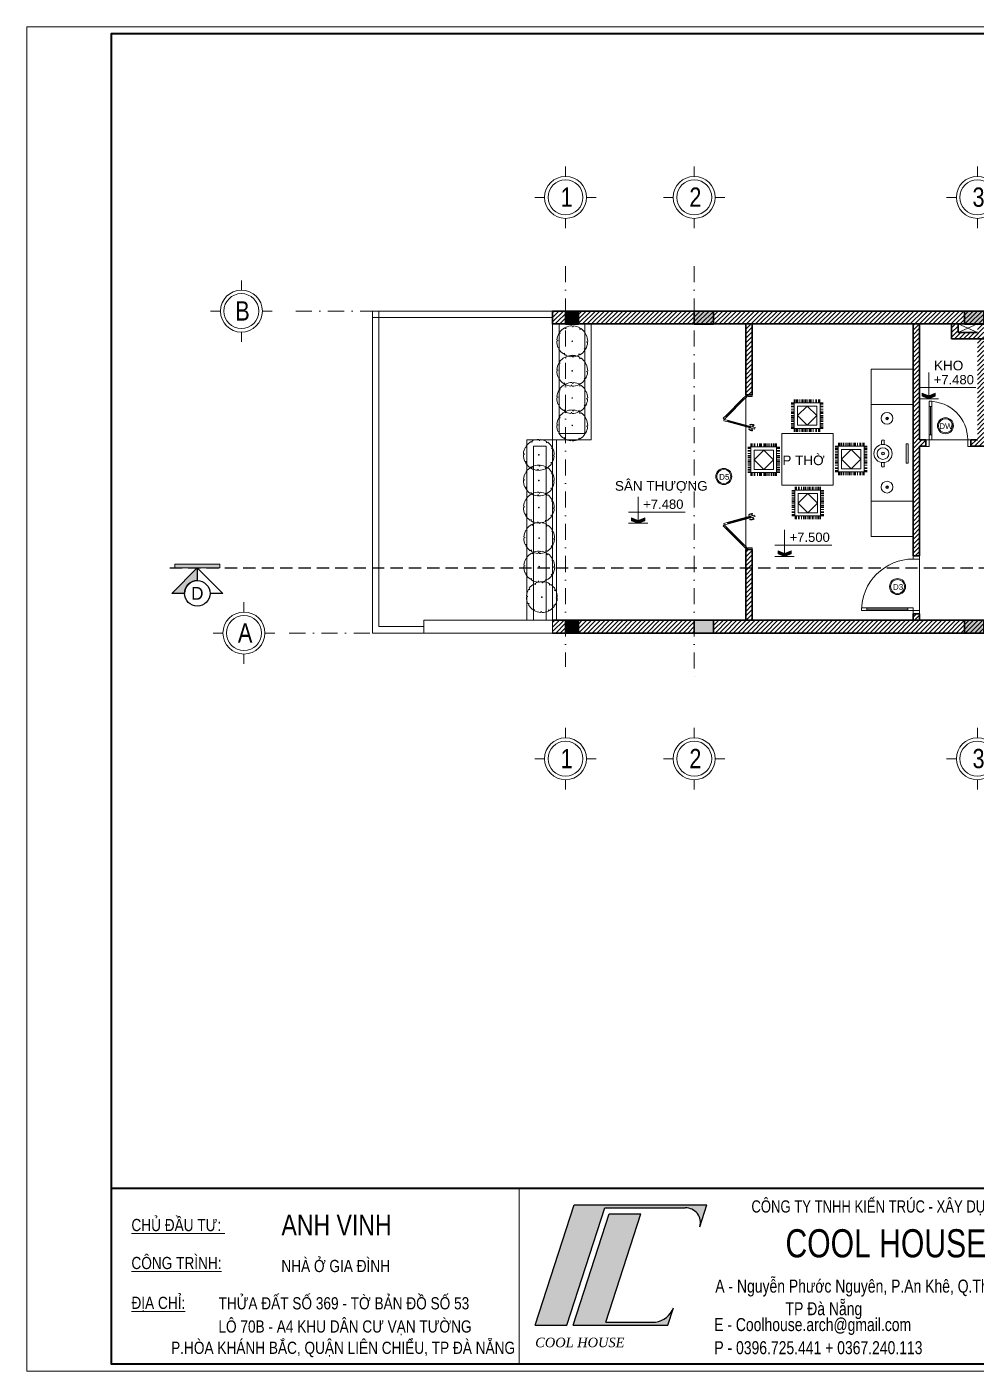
# Model space of a CAD drawing. Header units: inches. Extents: x 921646 to 2157952, y -92667 to 262089.
# Drawn here: x 2014634 to 2029384, y 189639 to 210517 of the extents above; entities that cross this region are included whole.
import ezdxf
from ezdxf.enums import TextEntityAlignment as Align

# ---------------------------------------------------------------- set-up
doc = ezdxf.new("R2010")
doc.units = ezdxf.units.IN
doc.header["$MEASUREMENT"] = 0
doc.linetypes.add('DASHDOT', pattern=[1, 0.5, -0.25, 0, -0.25])
doc.linetypes.add('DASHED2', pattern=[9.525, 6.35, -3.175])
doc.layers.get('0').update_dxf_attribs({"lineweight": 9})
doc.layers.get('DEFPOINTS').update_dxf_attribs({"lineweight": 9})
for name, color, linetype, lineweight in [('01-WALL', 10, 'Continuous', 35), ('04-TRUC', 40, 'DASHDOT', 9), ('09-DIMOUT', 251, 'Continuous', 9), ('11 CUA', 42, 'Continuous', 15), ('13-VATDUNG', 104, 'Continuous', 13), ('15 TEXT', 134, 'Continuous', 15), ('Cp Net Dam 0.25', 4, 'Continuous', 25), ('Cp Net Manh 0.15', 8, 'Continuous', 15), ('Cp Net Thep 0.40', 2, 'Continuous', 40), ('Cp Text 0.15', 3, 'Continuous', 15), ('CUA', 3, 'Continuous', 18), ('HATCH', 244, 'Continuous', 0)]:
    doc.layers.add(name, color=color, linetype=linetype, lineweight=lineweight)
for name, color, linetype in [('02-TEXT', 7, 'Continuous'), ('08-HATCH', 130, 'Continuous'), ('ghichu', 150, 'Continuous')]:
    doc.layers.add(name, color=color, linetype=linetype)
doc.styles.add('ARIAL', font='arial.ttf')
doc.styles.add('C', font='VHARIAL.TTF')
doc.styles.add('IN', font='VHARIAL.TTF')
doc.styles.add('kich thuot', font='arial.ttf', dxfattribs={"width": 0.8})
doc.styles.add('KS Sophia 191015$0$GHICHU-C', font='arial.ttf', dxfattribs={"width": 0.7})
doc.styles.add('kt', font='VHELVCN.TTF')
doc.styles.add('Text', font='VKORIN.TTF')
doc.styles.add('VHELVEN', font='VHELVEN.TTF')
doc.styles.add('VnAvant', font='VNAVAN.TTF')
doc.styles.add('VNI-HELVE', font='VHELVEB.TTF', dxfattribs={"width": 0.8})

# ---------------------------------------------------------------- blocks, each defined once
blk = doc.blocks.new('*U27')
for points in [[(-850, 100), (-900, 100), (-900, 0), (-850, 0)], [(-50, 0), (-50, -800), (-90, -800), (-90, 0)], [(-50, 100), (0, 100), (0, 0), (-50, 0)]]:
    blk.add_lwpolyline(points, close=True)
for points in [[(-90, -80), (-50, -80)], [(-90, -720), (-50, -720)]]:
    blk.add_lwpolyline(points)
at = {"color": 8}
blk.add_lwpolyline([(-70, -80), (-70, -720)], dxfattribs=at)
at = {"layer": 'HATCH'}
blk.add_arc((-50, 0), 800, 180, 270, dxfattribs=at)
at = {"style": 'KS Sophia 191015$0$GHICHU-C', "flags": 1}
for tag, p in [('TEN_CUA', (-450, -433)), ('KICH_THUOC', (-275, -524)), ('QUI_CACH', (-275, -618))]:
    blk.add_attdef(tag, text='', height=50, dxfattribs=at).set_placement(p, align=Align.MIDDLE)
blk = doc.blocks.new('*U28')
for points in [[(50, 0), (50, 600), (90, 600), (90, 0)], [(50, -100), (0, -100), (0, 0), (50, 0)], [(650, -100), (700, -100), (700, 0), (650, 0)]]:
    blk.add_lwpolyline(points, close=True)
for points in [[(90, 520), (50, 520)], [(90, 80), (50, 80)]]:
    blk.add_lwpolyline(points)
at = {"color": 8}
blk.add_lwpolyline([(70, 80), (70, 520)], dxfattribs=at)
at = {"layer": 'HATCH'}
blk.add_arc((50, 0), 600, 0, 90, dxfattribs=at)
at = {"style": 'KS Sophia 191015$0$GHICHU-C', "flags": 1}
for tag, p in [('TEN_CUA', (350, -533)), ('KICH_THUOC', (525, -624)), ('QUI_CACH', (525, -718))]:
    blk.add_attdef(tag, text='', height=50, dxfattribs=at).set_placement(p, align=Align.MIDDLE)
blk = doc.blocks.new('svv')
for p, q in [((267, -159), (770, -663)), ((299, -127), (802, -630)), ((46, -982), (734, -798)), ((-27, -1002), (-41, -950)), ((-15, -999), (-29, -947)), ((-15, -1046), (-1, -1099)), ((-4, -1043), (11, -1096)), ((58, -1026), (746, -842))]:
    blk.add_line(p, q)
at = {"ltscale": 50}
for p, q in [((276, -150), (780, -653)), ((289, -137), (793, -640)), ((50, -996), (737, -811)), ((55, -1013), (742, -829))]:
    blk.add_line(p, q, dxfattribs=at)
at = {"ltscale": 10}
for points in [[(135, -47), (0, -47), (0, 0), (200, 0), (200, -28), (135, -28)], [(264, -138), (276, -150), (267, -159), (168, -60), (200, -28), (299, -127), (289, -137), (277, -125)], [(734, -798), (737, -811), (754, -807), (759, -825), (742, -829), (746, -842), (881, -806), (869, -762)], [(770, -663), (780, -653), (792, -665), (805, -652), (793, -640), (802, -630), (901, -729), (869, -762)], [(33, -1000), (50, -996), (46, -982), (-89, -1019), (-77, -1063), (58, -1026), (55, -1013), (38, -1018)]]:
    blk.add_lwpolyline(points, close=True, dxfattribs=at)
for points in [[(49, -926, 0.468874), (59, -940, 0.765143), (67, -921, 0.211764), (-59, -939), (-55, -954), (-15, -943, -0.208252)], [(90, -1057, 0.468874), (89, -1074, -0.208252), (24, -1092), (-16, -1103), (-12, -1117, 0.211764), (107, -1070, 0.765143)]]:
    blk.add_lwpolyline(points, format="xyb", close=True)
blk = doc.blocks.new('DDDD')
at = {"layer": '09-DIMOUT'}
h = blk.add_hatch(color=256, dxfattribs=at)
h.dxf.hatch_style = 1
h.paths.add_polyline_path([(1648738, 63343), (1649038, 63343), (1649038, 63543), (1648738, 63543)])
at = {"layer": '01-WALL'}
blk.add_lwpolyline([(1648738, 63343), (1649038, 63343), (1649038, 63543), (1648738, 63543)], close=True, dxfattribs=at)
blk = doc.blocks.new('luoi')
at = {"layer": '09-DIMOUT'}
h = blk.add_hatch(color=256, dxfattribs=at)
h.dxf.hatch_style = 1
h.paths.add_polyline_path([(1733122, 129394), (1733322, 129394), (1733322, 129594), (1733122, 129594)])
h = blk.add_hatch(color=256, dxfattribs=at)
h.dxf.hatch_style = 1
h.paths.add_polyline_path([(1733122, 124594), (1733322, 124594), (1733322, 124794), (1733122, 124794)])
at = {"layer": '01-WALL'}
for points in [[(1733122, 129594), (1733322, 129594), (1733322, 129394), (1733122, 129394)], [(1733122, 124794), (1733322, 124794), (1733322, 124594), (1733122, 124594)]]:
    blk.add_lwpolyline(points, close=True, dxfattribs=at)
at = {"layer": '04-TRUC', "ltscale": 500}
for p, q in [((1733122, 130293), (1733122, 124071)), ((1735122, 130293), (1735122, 123840)), ((1728931, 129594), (1752564, 129594)), ((1728830, 124594), (1752564, 124594))]:
    blk.add_line(p, q, dxfattribs=at)
at = {"layer": '09-DIMOUT', "xscale": -1, "rotation": 180}
for p in [(86384, 192937), (90584, 192937), (86384, 188137), (90584, 188137)]:
    blk.add_blockref('DDDD', p, dxfattribs=at)
blk = doc.blocks.new('mb-cay8')
for p, q in [((-38.611, 550.352), (-64.794, 597.717)), ((-12.5, 600), (-38.611, 550.352)), ((240.063, 489.674), (241.07, 543.785)), ((-612.5, 0), (-562.853, -26.111)), ((-502.175, 252.563), (-556.286, 253.57)), ((-532.116, 300), (-502.175, 252.563)), ((-310.289, 463.563), (-356.646, 491.491)), ((-312.5, 519.615), (-310.289, 463.563)), ((287.5, 519.615), (240.063, 489.674)), ((451.063, 297.789), (478.991, 344.145)), ((507.115, 300), (451.063, 297.789)), ((537.852, 26.11), (585.217, 52.293)), ((587.5, 0), (537.852, 26.11)), ((-562.853, -26.111), (-610.218, -52.294)), ((-532.116, -300), (-476.064, -297.789)), ((-476.064, -297.789), (-503.992, -344.146)), ((-312.5, -519.616), (-265.064, -489.675)), ((-265.064, -489.675), (-266.071, -543.786)), ((287.5, -519.616), (285.289, -463.564)), ((285.289, -463.564), (331.645, -491.492)), ((507.115, -300), (477.174, -252.564)), ((477.174, -252.564), (531.285, -253.571)), ((-12.5, -600), (13.61, -550.353)), ((13.61, -550.353), (39.793, -597.718))]:
    blk.add_line(p, q)
blk.add_circle((-12.5, 0), 12.5)
for centre, radius, start, end in [((-12.499, -0.003), 600.003, 95.00011, 120), ((-12.5, 0.002), 599.998, 64.99996, 90.00008), ((-12.502, 0), 599.998, 155, 180.0001), ((-12.497, -0.004), 600.005, 125.0001, 149.9999), ((-12.504, -0.004), 600.005, 35.00009, 59.99989), ((-12.501, -0.001), 600, 5.000009, 30), ((-12.5, -0.001), 600, 185, 210), ((-12.499, 0.001), 600.002, 215, 239.9999), ((-12.501, 0.004), 600.004, 275.0001, 299.9999), ((-12.5, -0.001), 600, 305, 330), ((-12.5, -0.001), 599.999, 335, 0.0000182), ((-12.5, -0.002), 599.999, 244.9999, 270)]:
    blk.add_arc(centre, radius, start, end)
blk = doc.blocks.new('tuog t3')
at = {"layer": '09-DIMOUT'}
h = blk.add_hatch(dxfattribs=at)
h.set_pattern_fill('ANSI31', color=256, scale=400)
h.set_pattern_definition([(45, (-289881.37, -102457.32), (-35.355339, 35.355339), [])])
h.paths.add_polyline_path([(1733122, 98845), (1732922, 98845), (1732922, 98645), (1733122, 98645)])
h.paths.add_polyline_path([(1735122, 98845), (1733322, 98845), (1733322, 98645), (1735122, 98645)])
h.paths.add_polyline_path([(1739322, 98845), (1735422, 98845), (1735422, 98645), (1739322, 98645)])
h.paths.add_polyline_path([(1736022, 99657), (1735922, 99657), (1735922, 98845), (1736022, 98845)])
h.paths.add_polyline_path([(1736022, 99945), (1735922, 99945), (1735922, 99657), (1736022, 99657)])
h.paths.add_polyline_path([(1736022, 103445), (1735922, 103445), (1735922, 102345), (1736022, 102345)], flags=16)
h.paths.add_polyline_path([(1751622, 103645), (1732922, 103645), (1732922, 103445), (1750422, 103445), (1751622, 103445), (1751622, 100545)])
h.paths.add_polyline_path([(1738622, 103445), (1738522, 103445), (1738522, 99845), (1738622, 99845), (1738622, 101545), (1738722, 101545), (1738722, 101645), (1738622, 101645)])
h.paths.add_polyline_path([(1739522, 103315), (1739222, 103315), (1739222, 103445), (1739122, 103445), (1739122, 103215), (1739522, 103215)], flags=17)
h.paths.add_polyline_path([(1739622, 103445), (1739522, 103445), (1739522, 103315), (1739522, 103215), (1739622, 103215)], flags=17)
h.paths.add_polyline_path([(1739622, 103215), (1739522, 103215), (1739522, 101645), (1739422, 101645), (1739422, 101545), (1739622, 101545)], flags=17)
h.paths.add_polyline_path([(1738622, 98945), (1738522, 98945), (1738522, 98845), (1738622, 98845)])
h.paths.add_polyline_path([(1742742, 98930), (1742711, 98945), (1742202, 98945), (1742202, 98845), (1742122, 98845), (1742122, 98945), (1742022, 98945), (1742022, 98845), (1739322, 98845), (1739322, 98645), (1751622, 98645), (1751622, 99657), (1751422, 99657), (1751422, 98795), (1751272, 98795), (1751172, 98795), (1749322, 98795), (1749322, 99645), (1749222, 99645), (1749222, 98845), (1742922, 98845), (1742922, 98945), (1742822, 98945), (1742822, 98845), (1742742, 98845)])
h.paths.add_polyline_path([(1751422, 99345), (1751172, 99345), (1751172, 98795), (1751272, 98795), (1751272, 99245), (1751422, 99245)], flags=16)
h.paths.add_polyline_path([(1751622, 100545), (1751322, 100545), (1751322, 100445), (1751422, 100445), (1751422, 99657), (1751622, 99657)])
h.paths.add_polyline_path([(1750822, 100545), (1748422, 100545), (1748422, 100445), (1749222, 100445), (1749222, 100345), (1749322, 100345), (1749322, 100445), (1750822, 100445)])
h.paths.add_polyline_path([(1747422, 100445), (1747522, 100445), (1747522, 100545), (1747422, 100545), (1747422, 101345), (1747322, 101345), (1747322, 100145), (1744222, 100145), (1744222, 100245), (1744122, 100245), (1744122, 100045), (1747422, 100045)])
h.paths.add_polyline_path([(1744222, 101995), (1743022, 101995), (1743022, 103445), (1742922, 103445), (1742922, 101795), (1744122, 101795), (1744122, 101145), (1744222, 101145)], flags=17)
h.paths.add_polyline_path([(1747422, 103445), (1747322, 103445), (1747322, 103045), (1747422, 103045)], flags=17)
at = {"layer": '01-WALL'}
for p, q in [((1732922, 103645), (1751622, 103645)), ((1732922, 103445), (1751322, 103445)), ((1735922, 103445), (1735922, 102345)), ((1736022, 103445), (1736022, 102345)), ((1738522, 99845), (1738522, 103445)), ((1738622, 103445), (1738622, 101645)), ((1739122, 103445), (1739122, 103215)), ((1739222, 103445), (1739222, 103315)), ((1739522, 103445), (1739222, 103445)), ((1739122, 103215), (1739622, 103215)), ((1739222, 103315), (1739522, 103315)), ((1736022, 102345), (1735922, 102345)), ((1738722, 101645), (1738622, 101645)), ((1738722, 101545), (1738622, 101545)), ((1738622, 99845), (1738622, 101545)), ((1738722, 101645), (1738722, 101545)), ((1739522, 101645), (1739422, 101645)), ((1739422, 101645), (1739422, 101545)), ((1739622, 101545), (1739422, 101545)), ((1735922, 99945), (1735922, 98845)), ((1736022, 99945), (1735922, 99945)), ((1736022, 99945), (1736022, 98845)), ((1738622, 99845), (1738522, 99845)), ((1742022, 98845), (1732922, 98845)), ((1738522, 98945), (1738522, 98845)), ((1738622, 98945), (1738522, 98945)), ((1738622, 98945), (1738622, 98845)), ((1751622, 98645), (1732922, 98645))]:
    blk.add_line(p, q, dxfattribs=at)
at = {"layer": '09-DIMOUT'}
for p, q in [((1730122, 98645), (1730122, 103645)), ((1732922, 103645), (1730122, 103645)), ((1730222, 98745), (1730222, 103645)), ((1732922, 103545), (1730122, 103545)), ((1732922, 103445), (1732922, 98845)), ((1733022, 103445), (1733022, 101745)), ((1733422, 103445), (1733422, 101745)), ((1733522, 103445), (1733522, 101645)), ((1739222, 103315), (1739522, 103445)), ((1739522, 103315), (1739222, 103445)), ((1733022, 101745), (1733422, 101745)), ((1732522, 101645), (1732522, 98845)), ((1732922, 101645), (1732522, 101645)), ((1732622, 101545), (1732622, 98845)), ((1732822, 101545), (1732622, 101545)), ((1732822, 101545), (1732822, 98845)), ((1732922, 101645), (1733522, 101645)), ((1732982, 101645), (1732982, 98845)), ((1730922, 98845), (1730922, 98645)), ((1730922, 98845), (1732922, 98845)), ((1732922, 98845), (1732922, 98645)), ((1730122, 98645), (1732922, 98645)), ((1730222, 98745), (1730922, 98745))]:
    blk.add_line(p, q, dxfattribs=at)
blk = doc.blocks.new('ban tho1500')
for p, q in [((-1500, 651), (0, 651)), ((-1500, 0), (-1500, 651)), ((0, 651), (0, 0)), ((-913, 543), (-913, 573)), ((-913, 573), (-610, 573)), ((-610, 543), (-913, 543)), ((-610, 573), (-610, 543)), ((0, 0), (-1500, 0)), ((-901, 205), (-954, 205)), ((-901, 163), (-954, 163)), ((-623, 205), (-570, 205)), ((-623, 163), (-570, 163))]:
    blk.add_line(p, q)
for centre, radius in [((-1284, 247), 91), ((-1284, 247), 20.6), ((-1284, 247), 12.7), ((-762, 184), 141), ((-762, 184), 91), ((-216, 247), 91), ((-216, 247), 20.6), ((-216, 247), 12.7), ((-762, 184), 21.4)]:
    blk.add_circle(centre, radius)
for centre, start, end in [((-954, 184), 90, 270), ((-570, 184), 270, 90)]:
    blk.add_arc(centre, 21.4, start, end)
blk = doc.blocks.new('ghe thap1')
for p, q in [((-447, 450), (-447, 400)), ((-433, 450), (-433, 400)), ((-412, 450), (-412, 400)), ((-395, 450), (-395, 400)), ((-370, 450), (-370, 400)), ((-343, 450), (-343, 400)), ((-318, 450), (-318, 400)), ((-297, 450), (-297, 400)), ((-276, 450), (-276, 400)), ((-269, 450), (-269, 400)), ((-249, 450), (-249, 400)), ((-217, 450), (-217, 400)), ((-200, 450), (-200, 400)), ((-182, 450), (-182, 400)), ((-151, 450), (-151, 400)), ((-113, 450), (-113, 400)), ((-102, 450), (-102, 400)), ((-71, 450), (-71, 400)), ((-64, 450), (-64, 400)), ((-50, 450), (-50, 400)), ((-451, 397), (-501, 397)), ((-451, 383), (-501, 383)), ((-451, 376), (-501, 376)), ((-451, 345), (-501, 345)), ((-451, 334), (-501, 334)), ((-451, 296), (-501, 296)), ((-451, 265), (-501, 265)), ((-451, 247), (-501, 247)), ((-451, 230), (-501, 230)), ((-250, 350), (-400, 200)), ((-100, 200), (-250, 350)), ((-50, 397), (0, 397)), ((-50, 383), (0, 383)), ((-50, 376), (0, 376)), ((-50, 345), (0, 345)), ((-50, 334), (0, 334)), ((-50, 296), (0, 296)), ((-50, 265), (0, 265)), ((-50, 247), (0, 247)), ((-50, 230), (0, 230)), ((-451, 199), (-501, 199)), ((-451, 178), (-501, 178)), ((-451, 171), (-501, 171)), ((-451, 150), (-501, 150)), ((-451, 129), (-501, 129)), ((-451, 105), (-501, 105)), ((-451, 77), (-501, 77)), ((-451, 52), (-501, 52)), ((-451, 35), (-501, 35)), ((-451, 14), (-501, 14)), ((-451, 0), (-501, 0)), ((-447, -50), (-447, 0)), ((-433, -50), (-433, 0)), ((-412, -50), (-412, 0)), ((-400, 200), (-250, 50)), ((-395, -50), (-395, 0)), ((-370, -50), (-370, 0)), ((-343, -50), (-343, 0)), ((-318, -50), (-318, 0)), ((-297, -50), (-297, 0)), ((-276, -50), (-276, 0)), ((-269, -50), (-269, 0)), ((-250, 50), (-100, 200)), ((-249, -50), (-249, 0)), ((-217, -50), (-217, 0)), ((-200, -50), (-200, 0)), ((-182, -50), (-182, 0)), ((-151, -50), (-151, 0)), ((-113, -50), (-113, 0)), ((-102, -50), (-102, 0)), ((-71, -50), (-71, 0)), ((-64, -50), (-64, 0)), ((-50, 199), (0, 199)), ((-50, 178), (0, 178)), ((-50, 171), (0, 171)), ((-50, 150), (0, 150)), ((-50, 129), (0, 129)), ((-50, 105), (0, 105)), ((-50, 77), (0, 77)), ((-50, 52), (0, 52)), ((-50, 35), (0, 35)), ((-50, 14), (0, 14)), ((-50, -50), (-50, 0)), ((-50, 0), (0, 0))]:
    blk.add_line(p, q)
for points in [[(-50, 400), (-450, 400), (-450, 0), (-50, 0)], [(-100, 350), (-400, 350), (-400, 50), (-100, 50)]]:
    blk.add_lwpolyline(points, close=True)
blk = doc.blocks.new('ban thap 4c 800x800')
blk.add_lwpolyline([(0, 800), (-800, 800), (-800, 0), (0, 0)], close=True)
for p, rotation in [((-195, 1329), 90), ((-1329, 605), 180), ((-605, -529), 270)]:
    blk.add_blockref('ghe thap1', p, dxfattribs=dict(rotation=rotation))
blk.add_blockref('ghe thap1', (529, 195))
blk = doc.blocks.new('Khung Ht dep')
at = {"layer": 'HATCH'}
h = blk.add_hatch(color=256, dxfattribs=at)
h.dxf.hatch_style = 1
h.paths.add_polyline_path([(9412, 2369), (9878, 2369), (10440, 4098), (11626, 4098, -0.508984), (11842, 3821), (11946, 4142), (9989, 4142)])
h.paths.add_polyline_path([(9972, 2369), (11370, 2369), (11453, 2625, -0.262638), (11186, 2413), (10452, 2413), (10971, 4009), (10505, 4009)], flags=17)
blk.add_line((9173, 4392), (9173, 1792))
at = {"layer": 'Cp Net Dam 0.25'}
for p, q in [((9412, 2369), (9989, 4142)), ((9878, 2369), (10440, 4098)), ((9972, 2369), (10505, 4009)), ((9989, 4142), (11946, 4142)), ((10440, 4098), (11626, 4098)), ((10452, 2413), (10971, 4009)), ((10505, 4009), (10971, 4009)), ((11842, 3821), (11946, 4142)), ((11370, 2369), (11453, 2625)), ((10452, 2413), (11186, 2413)), ((9412, 2369), (9878, 2369)), ((9972, 2369), (11370, 2369))]:
    blk.add_line(p, q, dxfattribs=at)
for centre, radius, start, end in [((11633, 3881), 217, 344.0217, 91.9232), ((11131, 2756), 347, 278.9949, 337.8578)]:
    blk.add_arc(centre, radius, start, end, dxfattribs=at)
at = {"layer": 'Cp Net Thep 0.40', "color": 106}
blk.add_line((3162, 4392), (30380, 4392), dxfattribs=at)
at = {"layer": 'Cp Net Thep 0.40', "color": 106, "flags": 128}
blk.add_lwpolyline([(30380, 21415), (30380, 1792), (3162, 1792), (3162, 21415)], close=True, dxfattribs=at)
at = {"layer": 'DEFPOINTS', "ltscale": 100}
blk.add_lwpolyline([(30430, 1692), (30430, 21515), (1912, 21515), (1912, 1692)], close=True, dxfattribs=at)
at = {"layer": 'Cp Net Manh 0.15', "insert": (9412, 2185), "char_height": 140.72, "width": 1957.54, "attachment_point": 1, "rotation": 359.9996, "style": 'kt'}
blk.add_mtext('\\pxqd;{\\fTimes New Roman|b0|i1|c0|p18;COOL HOUSE}', dxfattribs=at)
at = {"layer": 'Cp Text 0.15', "color": 8, "style": 'Text', "width": 0.8}
for s, height, p in [('COÂNG TY TNHH KIEÁN TRUÙC - XAÂY DÖÏNG', 180.23, (12602, 4030)), ('COOL HOUSE', 415.3, (13104, 3369)), ('A - Nguyeãn Phöôùc Nguyeân, P.An Kheâ, Q.Thanh Kheâ', 192.25, (12069, 2849)), ('TP Ñaø Naüng', 192.25, (13105, 2516)), ('E - Coolhouse.arch@gmail.com', 192.25, (12052, 2282)), ('P - 0396.725.441 + 0367.240.113', 192.25, (12055, 1941))]:
    blk.add_text(s, height=height, dxfattribs=at).set_placement(p)
at = {"layer": 'Cp Text 0.15', "color": 7, "ltscale": 100, "style": 'IN', "width": 0.8}
for s, height, p in [('%%uchñ ®Çu t\xad: ', 180, (3455, 3756)), ('ANH VINH', 304.2, (5669, 3694, -32416)), ('%%Uc«ng tr×nh:', 180, (3455, 3196)), ('nhµ ë gia ®×nh', 180, (5667, 3152, -32416)), ('%%U®Þa chØ:', 180, (3455, 2609)), ('thöa ®Êt sè 369 - tê b¶n ®å sè 53', 180, (4741, 2602, -32416)), ('l« 70b - a4 khu d©n c\xad v¹n t\xadêng ', 180, (4738, 2260, -32416)), ('p.hßa kh¸nh b¾c, quËn liªn chiÓu, tp ®µ n½ng', 180, (4041, 1946, -32416))]:
    blk.add_text(s, height=height, dxfattribs=at).set_placement(p)
blk = doc.blocks.new('A$C788F0ACE')
at = {"layer": 'Cp Net Manh 0.15', "linetype": 'Continuous'}
for p, q in [((0, 300), (0, 440)), ((-300, 0), (-440, 0)), ((300, 0), (440, 0)), ((0, -300), (0, -440))]:
    blk.add_line(p, q, dxfattribs=at)
for radius in [300, 250]:
    blk.add_circle((0, 0), radius, dxfattribs=at)
at = {"layer": 'Cp Text 0.15', "color": 7, "linetype": 'Continuous', "style": 'VHELVEN'}
blk.add_attdef('TRUC', text='', height=280, dxfattribs=at).set_placement((94, 1), align=Align.MIDDLE_CENTER)
blk = doc.blocks.new('dim')
at = {"layer": 'Cp Text 0.15'}
ref = blk.add_blockref('A$C788F0ACE', (1952978.4, 205712.9), dxfattribs=dict(at, xscale=1.086778053933425, yscale=1.086778053933425, zscale=1.086778053933425, rotation=180))
ref.add_attrib('TRUC', '1', dxfattribs={"layer": '0', "color": 3, "height": 300, "style": 'VNI-HELVE', "width": 0.8}).set_placement((1952996.2, 205716.2), align=Align.MIDDLE_CENTER)
ref = blk.add_blockref('A$C788F0ACE', (1954978.4, 205712.9), dxfattribs=dict(at, xscale=1.086778053933425, yscale=1.086778053933425, zscale=1.086778053933425, rotation=180))
ref.add_attrib('TRUC', '2', dxfattribs={"layer": '0', "color": 3, "height": 300, "style": 'VNI-HELVE', "width": 0.8}).set_placement((1954996.2, 205716.2), align=Align.MIDDLE_CENTER)
ref = blk.add_blockref('A$C788F0ACE', (1959378.4, 205712.9), dxfattribs=dict(at, xscale=1.086778053933425, yscale=1.086778053933425, zscale=1.086778053933425, rotation=180))
ref.add_attrib('TRUC', '3', dxfattribs={"layer": '0', "color": 3, "height": 300, "style": 'VNI-HELVE', "width": 0.8}).set_placement((1959396.2, 205716.2), align=Align.MIDDLE_CENTER)
ref = blk.add_blockref('A$C788F0ACE', (1947942.5, 203946), dxfattribs=dict(at, xscale=1.086778053933425, yscale=1.086778053933425, zscale=1.086778053933425, rotation=180))
ref.add_attrib('TRUC', 'B', dxfattribs={"layer": '0', "color": 3, "height": 300, "style": 'VNI-HELVE', "width": 0.8}).set_placement((1947960.3, 203949.4), align=Align.MIDDLE_CENTER)
ref = blk.add_blockref('A$C788F0ACE', (1947982.5, 198946), dxfattribs=dict(at, xscale=1.086778053933425, yscale=1.086778053933425, zscale=1.086778053933425, rotation=180))
ref.add_attrib('TRUC', 'A', dxfattribs={"layer": '0', "color": 3, "height": 300, "style": 'VNI-HELVE', "width": 0.8}).set_placement((1948000.3, 198949.4), align=Align.MIDDLE_CENTER)
ref = blk.add_blockref('A$C788F0ACE', (1952978.4, 196993.8), dxfattribs=dict(at, xscale=1.086778053933425, yscale=1.086778053933425, zscale=1.086778053933425, rotation=180))
ref.add_attrib('TRUC', '1', dxfattribs={"layer": '0', "color": 3, "height": 300, "style": 'VNI-HELVE', "width": 0.8}).set_placement((1952996.2, 196997.1), align=Align.MIDDLE_CENTER)
ref = blk.add_blockref('A$C788F0ACE', (1954978.4, 196993.8), dxfattribs=dict(at, xscale=1.086778053933425, yscale=1.086778053933425, zscale=1.086778053933425, rotation=180))
ref.add_attrib('TRUC', '2', dxfattribs={"layer": '0', "color": 3, "height": 300, "style": 'VNI-HELVE', "width": 0.8}).set_placement((1954996.2, 196997.1), align=Align.MIDDLE_CENTER)
ref = blk.add_blockref('A$C788F0ACE', (1959378.4, 196993.8), dxfattribs=dict(at, xscale=1.086778053933425, yscale=1.086778053933425, zscale=1.086778053933425, rotation=180))
ref.add_attrib('TRUC', '3', dxfattribs={"layer": '0', "color": 3, "height": 300, "style": 'VNI-HELVE', "width": 0.8}).set_placement((1959396.2, 196997.1), align=Align.MIDDLE_CENTER)
blk = doc.blocks.new('KH CUA')
at = {"layer": '11 CUA'}
blk.add_circle((0, 0), 187, dxfattribs=at)
at = {"layer": '15 TEXT', "color": 7}
blk.add_circle((0, 0), 165, dxfattribs=at)
at = {"layer": '15 TEXT', "style": 'kich thuot', "width": 0.6, "flags": 4}
blk.add_attdef('A', text='', height=250, dxfattribs=at).set_placement((6, -117), align=Align.CENTER)
blk = doc.blocks.new('cao do')
at = {"layer": '15 TEXT'}
h = blk.add_hatch(color=256, dxfattribs=at)
h.dxf.hatch_style = 1
h.paths.add_polyline_path([(155, 47), (261, 90), (261, 42), (155, 0), (49, 42), (49, 90)])
for p, q in [((0, 181), (911, 181)), ((0, 0), (310, 0))]:
    blk.add_line(p, q, dxfattribs=at)
blk.add_lwpolyline([(155, 424), (155, 47)], dxfattribs=at)
blk.add_lwpolyline([(155, 47), (261, 90), (261, 42), (155, 0), (49, 42), (49, 90)], close=True, dxfattribs=at)
at = {"layer": '15 TEXT', "color": 3, "style": 'ARIAL'}
blk.add_attdef('%%P0,000', text='', height=150, dxfattribs=at).set_placement((558, 307), align=Align.MIDDLE_CENTER)

msp = doc.modelspace()

# ---------------------------------------------------------------- hatches: boundary and pattern name
at = {"layer": '13-VATDUNG'}
h = msp.add_hatch(color=256, dxfattribs=at)
h.dxf.hatch_style = 1
h.paths.add_polyline_path([(2017633.5, 202114.6), (2017633.5, 202171.1), (2016933.5, 202171.1), (2016933.5, 202114.6)])
at = {"layer": 'ghichu'}
h = msp.add_hatch(color=7, dxfattribs=at)
edge = h.paths.add_edge_path()
edge.add_line((2017084.2, 201718.6), (2016886.2, 201718.6))
edge.add_line((2016886.2, 201718.6), (2017282.2, 202114.6))
edge.add_line((2017282.2, 202114.6), (2017282.2, 201916.6))
edge.add_ellipse((2017282.2, 201718.6), major_axis=(0.2, 198), ratio=1, start_angle=0.04514, end_angle=90.04514)

# ---------------------------------------------------------------- linework, layer by layer
at = {"layer": '01-WALL'}
msp.add_line((2022803.2, 205901.9), (2022803.2, 206101.9), dxfattribs=at)
at = {"layer": '08-HATCH', "linetype": 'DASHED2', "ltscale": 30}
msp.add_line((2016854.1, 202114.6), (2043547, 202114.6), dxfattribs=at)
at = {"layer": '09-DIMOUT'}
for p, q in [((2028603.2, 204101.9), (2029303.2, 204101.9)), ((2028503.2, 202301.9), (2028503.2, 201401.9))]:
    msp.add_line(p, q, dxfattribs=at)
at = {"layer": '13-VATDUNG'}
msp.add_line((2025803.2, 202408.9), (2025803.2, 204801.9), dxfattribs=at)
for points in [[(2028403.2, 204652.2), (2027752.2, 204652.2), (2027752.2, 205202.1), (2028403.2, 205202.1)], [(2028403.2, 203152.2), (2027752.2, 203152.2), (2027752.2, 202602.2), (2028403.2, 202602.2)], [(2016933.5, 202114.6), (2017633.5, 202114.6), (2017633.5, 202171.1), (2016933.5, 202171.1)]]:
    msp.add_lwpolyline(points, close=True, dxfattribs=at)
at = {"layer": 'ghichu', "color": 150}
for p, q in [((2016886.2, 201718.6), (2017282.2, 202114.6)), ((2017282.2, 202114.6), (2017282.2, 201916.6)), ((2017282.2, 202114.6), (2017678.2, 201718.6)), ((2017084.2, 201718.6), (2016886.2, 201718.6)), ((2017678.2, 201718.6), (2017480.2, 201718.6))]:
    msp.add_line(p, q, dxfattribs=at)
for major_axis, start_param, end_param in [((0.1, 198), -1.5703229, 4.7128624), ((0.2, 198), 0.0007879, 1.5715842)]:
    msp.add_ellipse((2017282.2, 201718.6), major_axis=major_axis, ratio=1, start_param=start_param, end_param=end_param, dxfattribs=at)

# ---------------------------------------------------------------- block references
at = {"layer": '09-DIMOUT'}
for name, p in [('dim', (70024.8, 2155.9)), ('luoi', (289881.4, 76507.6))]:
    msp.add_blockref(name, p, dxfattribs=at)
at = {"layer": '13-VATDUNG'}
msp.add_blockref('tuog t3', (289881.4, 102457.3), dxfattribs=at)
for name, p, xscale, yscale, zscale, rotation in [('mb-cay8', (2023107.9, 205628.2), -0.4, 0.4, 0.4, 90), ('mb-cay8', (2023107.9, 205170.5), -0.4, 0.4, 0.4, 90), ('mb-cay8', (2023107.9, 204747.8), -0.4, 0.4, 0.4, 90), ('mb-cay8', (2023107.9, 204322), -0.4, 0.4, 0.4, 90), ('mb-cay8', (2022588.4, 203864.2), -0.4, 0.4, 0.4, 90), ('mb-cay8', (2022588.7, 203466.3), -0.4, 0.4, 0.4, 90), ('mb-cay8', (2022589.1, 203046), -0.4, 0.4, 0.4, 90), ('svv', (2025903.2, 202401.9), 0.500000000002328, 0.500000000002328, 0.500000000002328, 180), ('mb-cay8', (2022594, 202572.6), -0.4, 0.4, 0.4, 90), ('mb-cay8', (2022594.4, 202129), -0.4, 0.4, 0.4, 90), ('mb-cay8', (2022636.1, 201655), -0.4, 0.4, 0.4, 90)]:
    msp.add_blockref(name, p, dxfattribs=dict(at, xscale=xscale, yscale=yscale, zscale=zscale, rotation=rotation))
at = {"layer": '13-VATDUNG', "xscale": -0.500000000002328, "yscale": 0.500000000002328, "zscale": 0.500000000002328}
msp.add_blockref('svv', (2025903.2, 204801.9), dxfattribs=at)
at = {"layer": '13-VATDUNG', "xscale": -1}
for name, p, rotation in [('ban thap 4c 800x800', (2027162.7, 204199.4), 180), ('ban tho1500', (2027752.2, 204652.2), 270)]:
    msp.add_blockref(name, p, dxfattribs=dict(at, rotation=rotation))
at = {"layer": '15 TEXT', "xscale": 0.9671879849873873, "yscale": 0.9671879849873873, "zscale": 0.9671879849873873}
for p, values in [((2028497.2, 204741), {'%%P0,000': '+7.480'}), ((2023983.4, 202806.4), {'%%P0,000': '+7.480'}), ((2026257.9, 202293.3), {'%%P0,000': '+7.500'})]:
    msp.add_blockref('cao do', p, dxfattribs=at).add_auto_attribs(values)
at = {"layer": '15 TEXT'}
ref = msp.add_blockref('KH CUA', (2028906.7, 204321.1), dxfattribs=dict(at, xscale=-0.6676080590873511, yscale=0.6676080591890505, zscale=0.667608059193803))
ref.add_attrib('A', 'DW', dxfattribs={"height": 90, "style": 'ARIAL'}).set_placement((2028914.8, 204269.8), align=Align.CENTER)
ref = msp.add_blockref('KH CUA', (2025462.4, 203533.9), dxfattribs=dict(at, xscale=-0.6676080590873511, yscale=0.6676080591890505, zscale=0.667608059193803))
ref.add_attrib('A', 'D5', dxfattribs={"height": 90, "style": 'ARIAL'}).set_placement((2025470.5, 203482.7), align=Align.CENTER)
ref = msp.add_blockref('KH CUA', (2028162.4, 201824.1), dxfattribs=dict(at, xscale=-0.6676080590873511, yscale=0.6676080591890505, zscale=0.667608059193803))
ref.add_attrib('A', 'D3', dxfattribs={"height": 90, "style": 'ARIAL'}).set_placement((2028170.5, 201772.9), align=Align.CENTER)
at = {"layer": 'Cp Net Manh 0.15', "xscale": 1.05319564237593, "yscale": 1.05319564237593, "zscale": 1.05319564237593}
msp.add_blockref('Khung Ht dep', (2012619.7, 187857.4), dxfattribs=at)
at = {"layer": 'CUA'}
for name, p, rotation in [('*U28', (2028603.2, 204101.9), 359.999999993444), ('*U27', (2028403.2, 201401.9), 269.999999993444)]:
    msp.add_blockref(name, p, dxfattribs=dict(at, rotation=rotation))

# ---------------------------------------------------------------- texts
at = {"layer": '02-TEXT', "style": 'C'}
for s, p in [('KHO', (2028956.8, 205181.8)), ('P THê', (2026701.8, 203709.6)), ('S¢N TH¦îNG', (2024491.7, 203312.5))]:
    msp.add_text(s, height=150, dxfattribs=at).set_placement(p, align=Align.CENTER)
at = {"layer": 'ghichu', "style": 'VnAvant'}
msp.add_text('D', height=198, dxfattribs=at).set_placement((2017282.2, 201718.6), align=Align.MIDDLE_CENTER)

doc.saveas('drawing.dxf')
